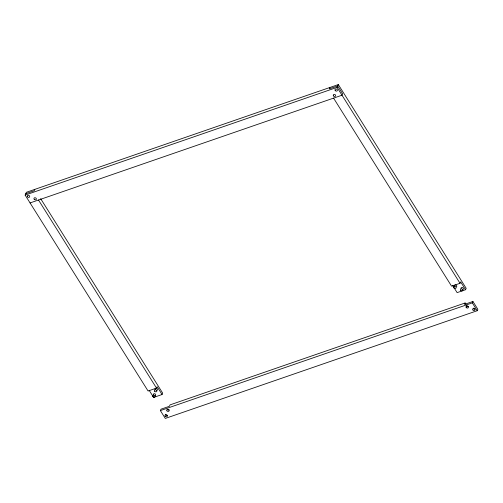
<?xml version="1.0" encoding="UTF-8"?>
<svg xmlns="http://www.w3.org/2000/svg" width="503" height="503" viewBox="0 0 503 503"><rect width="100%" height="100%" fill="white"/><g stroke="black" fill="none" stroke-linecap="round" stroke-linejoin="round"><path stroke-width="0.75" d="M149.114 390.253L153.622 397.439L162.054 394.528L157.137 386.688L156.515 388.096L148.083 391.007L25.15 195.095L26.395 192.284L338.324 84.567L466.18 288.313L465.558 289.715L457.126 292.627L452.618 285.446M34.826 189.373L34.204 190.782L25.772 193.693M162.054 394.528L162.676 393.12L40.655 198.666M465.124 302.976L464.502 304.384L472.933 301.473L477.85 309.307L477.228 310.716L165.298 418.433L160.375 410.599L160.998 409.19L169.429 406.279L170.052 404.877L465.124 302.976L465.941 304.284M329.899 87.478L329.276 88.88L337.702 85.969L342.625 93.809L342.002 95.212L30.067 202.935M25.15 195.095L337.079 87.377L338.324 84.567M333.571 98.123L451.587 286.194L460.019 283.283L460.641 281.881L465.558 289.715M160.375 410.599L472.311 302.875L472.933 301.473M337.079 87.377L460.019 283.283M472.311 302.875L477.228 310.716M466.765 305.591L467.583 306.899M38.498 200.024L156.515 388.096M468.658 306.497A1.258 1 23.9 0 1 466.646 305.654M475.021 309.087A1.258 1 23.9 0 1 473.31 308.075M169.253 409.914A1.258 1 23.9 0 1 167.405 409.153M167.499 415.289A1.258 1 23.9 0 1 165.581 414.258M153.446 395.113A1.258 1 23.9 0 1 153.887 393.774A1.258 1 23.9 0 1 155.559 394.39A1.258 1 23.9 0 1 155.119 395.729M155.232 389.787A1.258 1 23.9 0 1 155.691 388.385A1.258 1 23.9 0 1 157.382 389.14A1.258 1 23.9 0 1 156.634 390.41M461.044 288.584A1.258 1 23.9 0 1 462.527 287.534A1.258 1 23.9 0 1 463.087 289.338M462.835 289.464A1.258 1 23.9 0 1 462.54 289.527M454.467 286.339A1.258 1 23.9 0 1 454.888 285.063A1.258 1 23.9 0 1 456.51 285.534A1.258 1 23.9 0 1 456.372 286.905M335.212 90.521A1.258 1 23.9 0 0 337.318 90.647A1.258 1 23.9 0 0 336.079 89.018A1.258 1 23.9 0 0 335.212 90.521M333.47 95.891A1.258 1 23.9 0 0 335.57 96.035A1.258 1 23.9 0 0 334.344 94.401A1.258 1 23.9 0 0 333.47 95.891M453.932 287.873A1.258 1 23.9 0 0 456.039 288.018A1.258 1 23.9 0 0 454.813 286.383A1.258 1 23.9 0 0 453.932 287.873M460.61 290.344A1.258 1 23.9 0 0 462.71 290.483A1.258 1 23.9 0 0 461.484 288.848A1.258 1 23.9 0 0 460.61 290.344M152.881 396.603A1.258 1 23.9 0 0 154.981 396.741A1.258 1 23.9 0 0 153.755 395.106A1.258 1 23.9 0 0 152.881 396.603M154.641 391.227A1.258 1 23.9 0 0 156.747 391.365A1.258 1 23.9 0 0 155.521 389.737A1.258 1 23.9 0 0 154.641 391.227M34.235 199.326A1.258 1 23.9 0 0 36.31 199.301A1.258 1 23.9 0 0 34.94 197.748A1.258 1 23.9 0 0 34.235 199.326M27.558 196.862A1.258 1 23.9 0 0 29.639 196.843A1.258 1 23.9 0 0 28.269 195.283A1.258 1 23.9 0 0 27.558 196.862M166.933 410.819A1.258 1 23.9 0 0 169.033 410.97A1.258 1 23.9 0 0 167.826 409.329A1.258 1 23.9 0 0 166.933 410.819M165.179 416.195A1.258 1 23.9 0 0 167.279 416.346A1.258 1 23.9 0 0 166.065 414.705A1.258 1 23.9 0 0 165.179 416.195M466.13 307.327A1.258 1 23.9 0 0 468.243 307.729A1.258 1 23.9 0 0 467.281 306A1.258 1 23.9 0 0 466.13 307.327M472.952 309.999A1.258 1 23.9 0 0 475.033 310.005A1.258 1 23.9 0 0 473.688 308.433A1.258 1 23.9 0 0 472.952 309.999"/></g></svg>
